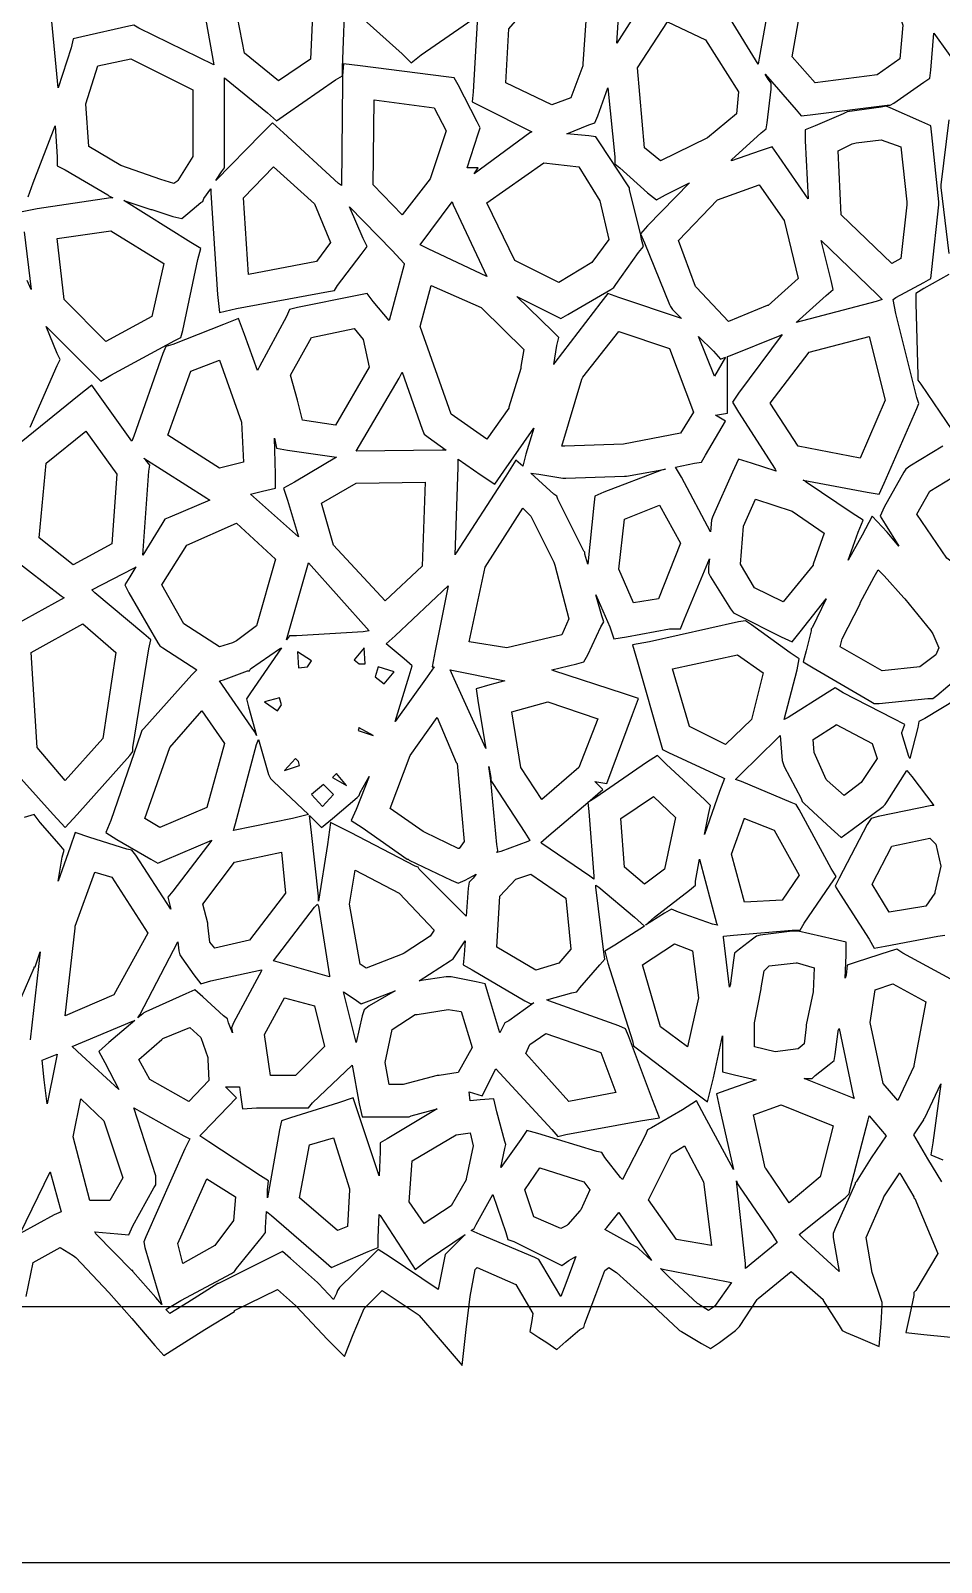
# Model space of a CAD drawing. Extents: x 0 to 84.1, y 0 to 54.9.
# Drawn here: x 33.15 to 41.2, y 0.01 to 13.55 of the extents above; entities that cross this region are included whole.
import ezdxf

# ---------------------------------------------------------------- set-up
doc = ezdxf.new("R2010")
doc.units = 0
doc.layers.add('Layer_1', color=7, linetype='CONTINUOUS')

msp = doc.modelspace()

# ---------------------------------------------------------------- linework, layer by layer
at = {"layer": 'Layer_1', "color": 7}
for points in [[(42.051111, 2.268525), (32.878889, 2.268525), (23.715486, 2.268525), (14.543264, 2.268525), (5.3975, 2.268525), (5.371042, 2.268525), (4.744861, 2.33908), (4.153958, 2.524303), (3.65125, 2.788886), (3.175, 3.176942), (2.804583, 3.644358), (2.522361, 4.155886), (2.337153, 4.746803), (2.266597, 5.487636), (2.266597, 10.893941), (2.266597, 16.406108), (2.266597, 21.927081), (2.266597, 27.439233), (2.266597, 32.960206)], [(35.427708, 14.487082), (35.657014, 14.072554), (35.621736, 13.296443), (35.339514, 13.102415), (35.039653, 13.349359), (34.977917, 13.666859), (35.127847, 14.081359), (35.136653, 14.099139), (35.145458, 14.116637), (35.365944, 14.442971), (35.42768, 14.487082), (35.427708, 14.487082)], [(34.836806, 14.081783), (34.695694, 13.711394), (34.686889, 13.676116), (34.695694, 13.640839), (34.76625, 13.243949), (34.104792, 13.570283), (34.060694, 13.596812), (34.016597, 13.588063), (33.602083, 13.491063), (33.522708, 13.473565), (33.505069, 13.394205), (33.390417, 13.041427), (33.311042, 13.87926), (33.302236, 13.940982), (33.88432, 13.676427), (33.928417, 13.658647), (33.972514, 13.667396), (34.439945, 13.764395), (34.484042, 13.773144), (34.510486, 13.790642), (34.836806, 14.08167), (34.836806, 14.081783)], [(39.705111, 13.948814), (39.590458, 13.30498), (39.581653, 13.252092), (39.334708, 13.648952)], [(40.490069, 13.976062), (40.763472, 13.879062), (40.860486, 13.59684), (40.834042, 13.296979), (40.631195, 13.155868), (40.084389, 13.085312), (39.881542, 13.314618), (39.969736, 13.81734), (40.490084, 13.976062), (40.490069, 13.976062)], [(37.094569, 13.623397), (37.059291, 13.006064), (37.050486, 12.917842), (37.138681, 12.873759), (37.579653, 12.653287), (37.562014, 12.644538), (37.068125, 12.282926), (37.103403, 12.335871), (37.006389, 12.335871), (37.103403, 12.635704), (37.121042, 12.688649), (37.094597, 12.741537), (36.927028, 13.067871), (36.89175, 13.129593), (36.821195, 13.138342), (36.062722, 13.235342), (35.912792, 13.253122), (35.903987, 13.147288), (35.903987, 13.094343), (35.895181, 12.177121), (35.868737, 12.194901), (35.383668, 12.644679), (35.286654, 12.732873), (35.18964, 12.635845), (34.783945, 12.221345), (34.836862, 12.300735), (34.863306, 12.336012), (34.863306, 12.380095), (34.863306, 13.112123), (34.863306, 13.129621), (35.242542, 12.820955), (35.321917, 12.750399), (35.410112, 12.812121), (35.842265, 13.112011), (35.904001, 13.147288), (35.904001, 13.217844), (35.930445, 13.923399)], [(38.611528, 13.878117), (38.329306, 13.437145), (38.346944, 13.710562)], [(35.983319, 13.746898), (36.433111, 13.341175), (36.512486, 13.261814), (36.60068, 13.33237), (37.094569, 13.676342)], [(37.535556, 13.747123), (37.7825, 13.747123), (38.055903, 13.632457), (38.029459, 13.253235), (38.029459, 13.235455), (37.923625, 12.953232), (37.756056, 12.89151), (37.350361, 13.085538), (37.376806, 13.561788), (37.535556, 13.747011), (37.535556, 13.747123)], [(38.779097, 13.623708), (39.114236, 13.464986), (39.405278, 13.006375), (39.387639, 12.812319), (39.131875, 12.600652), (38.717361, 12.397819), (38.57625, 12.512486), (38.514514, 13.218041), (38.779097, 13.623708), (38.779097, 13.623708)], [(41.213236, 9.874978), (40.922222, 9.697771), (40.886944, 9.671242), (40.869306, 9.644713), (40.692917, 9.336047), (40.657639, 9.256657), (40.701736, 9.186102), (40.825208, 8.992074), (40.719375, 9.115546), (40.587083, 9.256657), (40.498889, 9.089102), (40.375417, 8.868602), (40.463611, 9.115546), (40.507708, 9.22138), (40.410694, 9.283102), (40.005, 9.556519), (39.996195, 9.565267), (39.978556, 9.574016), (40.543, 9.468183), (40.648834, 9.450685), (40.692931, 9.547713), (40.983972, 10.209157), (41.001611, 10.253269), (40.983972, 10.306157), (40.798764, 11.046991), (40.77232, 11.170491), (40.798764, 11.187989), (41.045709, 11.320295), (41.107445, 11.355572), (41.11625, 11.434933), (41.177986, 12.008211), (41.177986, 12.025709), (41.177986, 12.034458), (41.11625, 12.625375), (41.107445, 12.704736), (41.02807, 12.740013), (40.745847, 12.863514), (40.71057, 12.881012), (40.666472, 12.872263), (40.366611, 12.82818), (40.348972, 12.819431), (40.331334, 12.810682), (40.084389, 12.704849), (39.996195, 12.669571), (39.996195, 12.572571), (40.022639, 12.061043), (39.766875, 12.43146), (39.705139, 12.519654), (39.599306, 12.484377), (39.343542, 12.396182), (39.343542, 12.404931), (39.608125, 12.643042), (39.652222, 12.67832), (39.661028, 12.731236), (39.696305, 13.031097), (39.696305, 13.084014), (39.669861, 13.119292), (39.643417, 13.163375), (39.91682, 12.845875), (39.960917, 12.792987), (40.040292, 12.801735), (40.719389, 12.88993), (40.745833, 12.88993), (40.781111, 12.907428), (41.045694, 13.092622), (41.098611, 13.1279), (41.107416, 13.198455), (41.133861, 13.524789), (41.513097, 12.995622)], [(34.034236, 13.297967), (34.581042, 13.02455), (34.581042, 12.433661), (34.44875, 12.221995), (34.439945, 12.213246), (34.4135, 12.195748), (34.298848, 12.231026), (33.94607, 12.35447), (33.663848, 12.522053), (33.637403, 12.901303), (33.743237, 13.236414), (34.034278, 13.298164), (34.034236, 13.297967)], [(38.249931, 13.040354), (38.311667, 12.431799), (38.311667, 12.370077), (38.355764, 12.334799), (38.602708, 12.114299), (38.682083, 12.052577), (38.761458, 12.09666), (38.973125, 12.202493), (38.602708, 11.823243), (38.540972, 11.752687), (38.57625, 11.673326), (38.796736, 11.126521), (38.805541, 11.109023), (38.82318, 11.082494), (38.902555, 11.003133), (38.34693, 11.188327), (38.249916, 11.223605), (38.18818, 11.144244), (37.782486, 10.615078), (37.773681, 10.59758), (37.800125, 10.765135), (37.817764, 10.835691), (37.764847, 10.888636), (37.447347, 11.197302), (37.764847, 11.038552), (37.835403, 11.003274), (37.897139, 11.038552), (38.276375, 11.259024), (38.302819, 11.276804), (38.320458, 11.303333), (38.523305, 11.585555), (38.567402, 11.638472), (38.549763, 11.700222), (38.540958, 11.753111), (38.443944, 12.141166), (38.443944, 12.158946), (38.426305, 12.185475), (38.179361, 12.555892), (38.144083, 12.608808), (38.082347, 12.617557), (37.888319, 12.635055), (38.082347, 12.714444), (38.135264, 12.731942), (38.161708, 12.793692), (38.249902, 13.040637), (38.249931, 13.040354)], [(36.186181, 12.934465), (36.715347, 12.863909), (36.821181, 12.661048), (36.680069, 12.237714), (36.433125, 11.920214), (36.177361, 12.184798), (36.186166, 12.934465), (36.186181, 12.934465)], [(41.266166, 12.759035), (41.195611, 12.185757), (41.195611, 12.168259), (41.195611, 12.159511), (41.266166, 11.577399)], [(33.363958, 12.704961), (33.381597, 12.431573), (33.381597, 12.352184), (33.452153, 12.316906), (33.831389, 12.096434), (33.840194, 12.087685), (33.857833, 12.078936), (33.875472, 12.070187), (33.857833, 12.070187), (33.205194, 11.973187), (33.072903, 11.946659)], [(33.125819, 12.079077), (33.169916, 12.202549), (33.363944, 12.705244), (33.363958, 12.704961)], [(40.666458, 12.581828), (40.842847, 12.520078), (40.895764, 12.034994), (40.895764, 12.026245), (40.895764, 12.008747), (40.842847, 11.532497), (40.763472, 11.488414), (40.313681, 11.920553), (40.287236, 12.484997), (40.410709, 12.546748), (40.445986, 12.555497), (40.666472, 12.582025), (40.666458, 12.581828)], [(35.295417, 12.34383), (35.657014, 12.017525), (35.798125, 11.673552), (35.674653, 11.505969), (35.074931, 11.39133), (35.030833, 12.070413), (35.295417, 12.34383), (35.295417, 12.34383)], [(37.685486, 12.379108), (37.994167, 12.34383), (38.179375, 12.043969), (38.25875, 11.700025), (38.108819, 11.497163), (37.817778, 11.320774), (37.429722, 11.514802), (37.182778, 12.02633), (37.685486, 12.379108), (37.685486, 12.379108)], [(39.590486, 12.185362), (39.810972, 11.867862), (39.934444, 11.356334), (39.669861, 11.118195), (39.661056, 11.118195), (39.317097, 10.977084), (39.034875, 11.276973), (39.02607, 11.285722), (38.876139, 11.691417), (39.220098, 12.053028), (39.590514, 12.185306), (39.590486, 12.185362)], [(34.739792, 12.150084), (34.739792, 12.114807), (34.801528, 11.215223), (34.819167, 11.056473), (34.969097, 11.091751), (35.780486, 11.241696), (35.833403, 11.250445), (35.859847, 11.294528), (36.071514, 11.567945), (36.12443, 11.6385), (36.089153, 11.709056), (35.96568, 11.991278), (36.344916, 11.603222), (36.45075, 11.488584), (36.45075, 11.479835), (36.318458, 10.985946), (36.177347, 11.153501), (36.12443, 11.224057), (36.036236, 11.206559), (35.507069, 11.100726), (35.436514, 11.082946), (35.410069, 11.021224), (35.171944, 10.580251), (35.154306, 10.544974), (35.039653, 10.862474), (34.986736, 11.003585), (34.854444, 10.950668), (34.404653, 10.774279), (34.342917, 10.756781), (34.316472, 10.695031), (34.060709, 9.963031), (34.04307, 9.91892), (33.778486, 10.289365), (33.690292, 10.412809), (33.575639, 10.324643), (33.064111, 9.910115)], [(33.1435, 10.042477), (33.381625, 10.589254), (33.40807, 10.642199), (33.381625, 10.695088), (33.284612, 10.933227), (33.690306, 10.527532), (33.769681, 10.448143), (33.857875, 10.501088), (34.42232, 10.809755), (34.475237, 10.836283), (34.492875, 10.898034), (34.625167, 11.524228), (34.651611, 11.621228), (34.563417, 11.674145), (33.972514, 12.044561), (34.210639, 11.965172), (34.219444, 11.965172), (34.404653, 11.90345), (34.484028, 11.885953), (34.536944, 11.930036), (34.651597, 12.027064), (34.669236, 12.035813), (34.678041, 12.062341), (34.739778, 12.150536), (34.739792, 12.150084)], [(36.874097, 12.03474), (36.882903, 12.008211), (37.182764, 11.373211), (36.662416, 11.620156), (36.591861, 11.655433), (36.874083, 12.034655), (36.874097, 12.03474)], [(33.857847, 11.779329), (34.325278, 11.488301), (34.219444, 11.020857), (33.81375, 10.800357), (33.443333, 11.170801), (33.381597, 11.708773), (33.857847, 11.779329), (33.857847, 11.779329)], [(33.090513, 11.77027), (33.152249, 11.258714), (33.116972, 11.338103)], [(40.137292, 11.691276), (40.631181, 11.215026), (40.675278, 11.170943), (40.622361, 11.153163), (39.916806, 10.967968), (40.181389, 11.206107), (40.243125, 11.258996), (40.225486, 11.338385), (40.137292, 11.691163), (40.137292, 11.691276)], [(41.266181, 11.392064), (41.045694, 11.268591), (40.975139, 11.22448), (40.975139, 11.136314), (40.992778, 10.501314), (40.992778, 10.457203), (41.019222, 10.421925), (41.354361, 9.928036)], [(36.688889, 11.294189), (37.129861, 11.100189), (37.138666, 11.091441), (37.509083, 10.729829), (37.482639, 10.579913), (37.482639, 10.562415), (37.376806, 10.218471), (37.376806, 10.209722), (37.182778, 9.936333), (36.865278, 10.156805), (36.591875, 10.932916), (36.688889, 11.294499), (36.688889, 11.294189)], [(36.009792, 10.915729), (36.089167, 10.818729), (36.142083, 10.571785), (35.842222, 10.060229), (35.551181, 10.10434), (35.507083, 10.280729), (35.445347, 10.501229), (35.630556, 10.83634), (36.009792, 10.915729), (36.009792, 10.915729)], [(38.346944, 10.889482), (38.796736, 10.739538), (39.008403, 10.175093), (38.89375, 9.989871), (38.391042, 9.892871), (37.870694, 9.875373), (37.84425, 9.875373), (38.020639, 10.46629), (38.029444, 10.483788), (38.346944, 10.889511), (38.346944, 10.889482)], [(39.793333, 10.862953), (39.405278, 10.342592), (39.352361, 10.263231), (39.405278, 10.175037), (39.731597, 9.672314), (39.740403, 9.654817), (39.519916, 9.725372), (39.405264, 9.76065), (39.352347, 9.645983), (39.184778, 9.266761), (39.175972, 9.248981), (39.167167, 9.222452), (39.158362, 9.116619), (38.902598, 9.601674), (38.849681, 9.689897), (39.01725, 9.725175), (39.078987, 9.733923), (39.114264, 9.795674), (39.290653, 10.095507), (39.202459, 10.148451), (39.308292, 10.165949), (39.308292, 10.668672), (39.334736, 10.677421), (39.775709, 10.853809), (39.793347, 10.862558), (39.793333, 10.862953)], [(39.0525, 10.845456), (39.184792, 10.713178), (39.246528, 10.642623), (39.290625, 10.66012), (39.193611, 10.492565), (39.0525, 10.845343), (39.0525, 10.845456)], [(40.560625, 10.845456), (40.701736, 10.281011), (40.48125, 9.769483), (39.934444, 9.875317), (39.6875, 10.254567), (40.031458, 10.704345), (40.560625, 10.845456), (40.560625, 10.845456)], [(34.819167, 10.634071), (35.013194, 10.087266), (35.030833, 9.734488), (34.819167, 9.681571), (34.360556, 9.972627), (34.563403, 10.537071), (34.819167, 10.634071), (34.819167, 10.634071)], [(36.433125, 10.528435), (36.609514, 10.025713), (36.627153, 9.98163), (36.662431, 9.955101), (36.821181, 9.840462), (36.785903, 9.840462), (36.027431, 9.831713), (36.406667, 10.475519), (36.433111, 10.528435), (36.433125, 10.528435)], [(37.597292, 10.033474), (37.526736, 9.804169), (37.500292, 9.698335), (37.438556, 9.751252), (37.350361, 9.610141), (36.909389, 8.931029), (36.900584, 8.913532), (36.927028, 9.689643), (36.927028, 9.760198), (37.129875, 9.619087), (37.253347, 9.539698), (37.332722, 9.654365), (37.597306, 10.033587), (37.597292, 10.033474)], [(33.637361, 10.007227), (33.910764, 9.627977), (33.866667, 9.010616), (33.522708, 8.825394), (33.222847, 9.063533), (33.284583, 9.725005), (33.637361, 10.007227), (33.637361, 10.007227)], [(35.304236, 9.945534), (35.321875, 9.857339), (35.418889, 9.839841), (35.851042, 9.778091), (35.480625, 9.557619), (35.383611, 9.504703), (35.418889, 9.398869), (35.515903, 9.072536), (35.092569, 9.451786), (35.198403, 9.478315), (35.313056, 9.504844), (35.313056, 9.628316), (35.30425, 9.945816), (35.304236, 9.945534)], [(34.148889, 9.768326), (34.704514, 9.415549), (34.730958, 9.398051), (34.37818, 9.248106), (34.334083, 9.230608), (34.307639, 9.186497), (34.140069, 8.913108), (34.192986, 9.653942), (34.201791, 9.70683), (34.166514, 9.750941), (34.148889, 9.768326), (34.148889, 9.768326)], [(38.761458, 9.671242), (38.726181, 9.662493), (38.214653, 9.468465), (38.135278, 9.433187), (38.126472, 9.353798), (38.073556, 8.833465), (38.047112, 8.92166), (38.047112, 8.939157), (38.038306, 8.947906), (37.809001, 9.406517), (37.800195, 9.433046), (37.773751, 9.450544), (37.570904, 9.635738), (37.641459, 9.626989), (37.853126, 9.591712), (37.870765, 9.591712), (37.87957, 9.591712), (38.399918, 9.609209), (38.408723, 9.609209), (38.417528, 9.609209), (38.761487, 9.670931), (38.761458, 9.671242)], [(36.635972, 9.556716), (36.609528, 8.815883), (36.283209, 8.507188), (35.824597, 9.001077), (35.718764, 9.371522), (36.027445, 9.547911), (36.635986, 9.55666), (36.635972, 9.556716)], [(41.301458, 9.600743), (41.557222, 9.565465), (41.75125, 9.39791), (41.786528, 9.001021), (41.636597, 8.595354), (41.248542, 8.886382), (40.983958, 9.274437), (41.098611, 9.477299), (41.301458, 9.600743), (41.301458, 9.600743)], [(38.708542, 9.353657), (38.89375, 9.018547), (38.699722, 8.524658), (38.479236, 8.48938), (38.346944, 8.789213), (38.399861, 9.230213), (38.708542, 9.353657), (38.708542, 9.353657)], [(39.555208, 9.406715), (39.881528, 9.300882), (40.16375, 9.106826), (40.066736, 8.833437), (40.066736, 8.824688), (39.802153, 8.498383), (39.546389, 8.621855), (39.422917, 8.833522), (39.449361, 9.168661), (39.555194, 9.4068), (39.555208, 9.406715)], [(37.500278, 9.327128), (37.570833, 9.256573), (37.773681, 8.850878), (37.782486, 8.824349), (37.905958, 8.348128), (37.844222, 8.207017), (37.359153, 8.09235), (37.024014, 8.145266), (37.165125, 8.806739), (37.500264, 9.327072), (37.500278, 9.327128)], [(34.969097, 9.195048), (35.313056, 8.877548), (35.145486, 8.286631), (34.969097, 8.154326), (34.933819, 8.136828), (34.819167, 8.10155), (34.501667, 8.304383), (34.307639, 8.648327), (34.528125, 9.001105), (34.969097, 9.195161), (34.969097, 9.195048)], [(32.984765, 8.887059), (33.416917, 8.55192), (33.443362, 8.534423), (32.931834, 8.2522)], [(32.958222, 7.052841), (33.346277, 6.620702), (33.45211, 6.506035), (33.557944, 6.620702), (34.025374, 7.141035), (34.051819, 7.176313), (34.051819, 7.211591), (34.19293, 8.084701), (34.210569, 8.164091), (34.148889, 8.216104), (33.716736, 8.577687), (33.690292, 8.604216), (34.060709, 8.798244), (34.078347, 8.806993), (34.078333, 8.807981)], [(34.078333, 8.807981), (34.025417, 8.719758), (33.981319, 8.649202), (34.016597, 8.578647), (34.272361, 8.137703), (34.29, 8.111174), (34.316444, 8.093676), (34.616305, 7.899648), (34.572208, 7.855565), (34.148875, 7.379287), (34.131236, 7.361789), (34.122431, 7.33526), (33.857847, 6.567955), (33.81375, 6.462121), (33.910764, 6.400399), (34.210625, 6.22401), (34.272361, 6.188733), (34.334097, 6.215261), (34.748611, 6.39165), (34.404653, 5.941873), (34.360556, 5.888956), (34.378194, 5.818401), (34.387, 5.783123), (34.078319, 6.259373), (34.043041, 6.303484), (33.998944, 6.312233), (33.672625, 6.418066), (33.540333, 6.462149), (33.496236, 6.329872), (33.390403, 6.030011), (33.42568, 6.241677), (33.443319, 6.303428), (33.399222, 6.356316), (33.231653, 6.550372), (33.178736, 6.620928), (33.090541, 6.594399)], [(35.604097, 8.843258), (36.142083, 8.243536), (36.089167, 8.234787), (35.498264, 8.199509), (35.436528, 8.199509), (35.410084, 8.164232), (35.604111, 8.843343), (35.604097, 8.843258)], [(41.618987, 7.811454), (41.054542, 7.46751), (41.001625, 7.440981), (40.99282, 7.388064), (40.922265, 7.114675), (40.913459, 7.132173), (40.851723, 7.335035), (40.851723, 7.343783), (40.878167, 7.414339), (40.772334, 7.467284), (40.331362, 7.696561), (40.260806, 7.740673), (40.190251, 7.696561), (39.846292, 7.476089), (39.811015, 7.458591), (39.925667, 7.899564), (39.943306, 7.996592), (39.863931, 8.04948), (39.519973, 8.296425), (39.467056, 8.331702), (39.40532, 8.322953), (38.62039, 8.146565), (38.470459, 8.120036), (38.514556, 7.970119), (38.717403, 7.255758), (38.735042, 7.194008), (38.787959, 7.167479), (39.264209, 6.947007), (39.281848, 6.938258), (39.237751, 6.823591), (39.105459, 6.444369), (39.140737, 6.620758), (39.158376, 6.700119), (39.105459, 6.753036), (38.77032, 7.061702), (38.690945, 7.141091), (38.593931, 7.079369), (38.14414, 6.770675), (38.073584, 6.726592), (38.082389, 6.647203), (38.126487, 6.073925), (38.126487, 6.047396), (38.091209, 6.073925), (37.667875, 6.36498), (37.65907, 6.373729), (37.729626, 6.435451), (38.073584, 6.726507), (38.205876, 6.841146), (38.13532, 6.911701), (38.241153, 6.894203), (38.470459, 7.502759), (38.523376, 7.64387), (38.391084, 7.687953), (37.773723, 7.890815), (37.756084, 7.899564), (37.97657, 7.95248), (38.038306, 7.969978), (38.073584, 8.031728), (38.188237, 8.278673), (38.214681, 8.322756), (38.197042, 8.375673), (38.144125, 8.560895), (38.267598, 8.278673), (38.302875, 8.172839), (38.417528, 8.190337), (38.796764, 8.260893), (38.823209, 8.260893), (38.893764, 8.260893), (38.929042, 8.349115), (39.149528, 8.878282), (39.140723, 8.807727), (39.140723, 8.754782), (39.158362, 8.719504), (39.33475, 8.437282), (39.361195, 8.402004), (39.396472, 8.384506), (39.784528, 8.19045), (39.881542, 8.146367), (39.952097, 8.234561), (40.181403, 8.525617), (40.057931, 8.269839), (40.049125, 8.26109), (40.049125, 8.243593), (40.005028, 8.067204), (39.978584, 7.970176), (40.066778, 7.917259), (40.560667, 7.626203), (40.604765, 7.599674), (40.648862, 7.599674), (41.081015, 7.643786), (41.125112, 7.643786), (41.16039, 7.670315), (41.354417, 7.83787)], [(40.64, 8.781452), (40.692917, 8.728535), (40.869306, 8.534507), (40.878111, 8.525758), (41.107416, 8.243536), (41.125055, 8.217007), (41.177972, 8.093535), (41.151528, 8.031813), (41.010417, 7.92598), (40.675278, 7.890702), (40.304861, 8.102369), (40.3225, 8.172924), (40.48125, 8.481591), (40.48125, 8.490339), (40.604722, 8.719617), (40.64, 8.781367), (40.64, 8.781452)], [(36.838819, 8.640284), (36.724167, 8.067034), (36.697722, 7.925923), (36.715361, 7.925923), (36.653625, 7.837701), (36.371403, 7.44084), (36.494875, 7.846534), (36.521319, 7.934729), (36.450764, 7.996479), (36.292014, 8.128756), (36.371389, 8.199312), (36.838819, 8.640284), (36.838819, 8.640284)], [(33.610903, 8.306105), (33.901944, 8.050327), (33.787292, 7.291883), (33.452153, 6.921438), (33.205208, 7.212494), (33.152292, 8.050327), (33.610903, 8.306105), (33.610903, 8.306105)], [(35.365972, 8.092999), (35.092569, 7.69611), (35.057292, 7.643221), (35.074931, 7.572666), (35.145486, 7.316888), (35.127847, 7.352165), (34.819167, 7.801943), (34.854444, 7.810692), (35.066111, 7.890081), (35.08375, 7.890081), (35.092555, 7.907579), (35.348319, 8.083968), (35.365958, 8.092717), (35.365972, 8.092999)], [(35.507083, 8.057721), (35.515889, 7.91661), (35.595264, 7.925359), (35.630541, 7.978247), (35.507069, 8.057636), (35.507083, 8.057721)], [(36.097986, 8.092999), (36.009792, 7.987165), (36.053889, 7.951888), (36.106806, 7.951888), (36.098, 8.092999), (36.097986, 8.092999)], [(39.396458, 8.031474), (39.625764, 7.872696), (39.519931, 7.458196), (39.290625, 7.237696), (38.973125, 7.396474), (38.823194, 7.907974), (39.396458, 8.031474), (39.396458, 8.031474)], [(36.221458, 7.925726), (36.195014, 7.837503), (36.274389, 7.775781), (36.362584, 7.881614), (36.221472, 7.925726), (36.221458, 7.925726)], [(36.856458, 7.899197), (37.341528, 7.802169), (37.209236, 7.766891), (37.085764, 7.731613), (37.103403, 7.608169), (37.173958, 7.202447), (36.891736, 7.819836), (36.856458, 7.899197), (36.856458, 7.899197)], [(35.348333, 7.65166), (35.216042, 7.616382), (35.330694, 7.537021), (35.365972, 7.589909), (35.348333, 7.65166), (35.348333, 7.65166)], [(37.720764, 7.616382), (38.161736, 7.466465), (37.994167, 7.034299), (37.667847, 6.752076), (37.482639, 7.034299), (37.403264, 7.528187), (37.720764, 7.616382), (37.720764, 7.616382)], [(34.660417, 7.537219), (34.863264, 7.246163), (34.704514, 6.681718), (34.29, 6.505329), (34.157708, 6.584719), (34.378194, 7.210885), (34.660417, 7.537219), (34.660417, 7.537219)], [(36.741806, 7.475694), (36.909375, 7.078833), (36.91818, 7.070084), (36.979916, 6.382168), (36.935819, 6.320417), (36.927014, 6.320417), (36.635972, 6.461529), (36.618333, 6.470277), (36.327292, 6.673111), (36.503681, 7.140555), (36.741806, 7.475694), (36.741806, 7.475694)], [(36.053889, 7.387359), (36.045084, 7.36083), (36.177375, 7.316718), (36.053903, 7.387274), (36.053889, 7.387359)], [(41.283805, 5.165141), (40.860472, 5.394446), (40.807555, 5.429724), (40.745819, 5.412226), (40.445958, 5.315227), (40.366583, 5.288698), (40.357778, 5.200503), (40.348972, 5.173974), (40.357778, 5.376807), (40.357778, 5.491474), (40.243125, 5.518003), (39.934444, 5.588559), (39.908, 5.588559), (39.881556, 5.588559), (39.599334, 5.553281), (39.564056, 5.544532), (39.528778, 5.518003), (39.414125, 5.429809), (39.370028, 5.394531), (39.361223, 5.332781), (39.334779, 5.129948), (39.334779, 5.121199), (39.325973, 5.09467), (39.273057, 5.535642), (39.273057, 5.544391), (39.361251, 5.55314), (39.881598, 5.597251), (39.952154, 5.597251), (39.987432, 5.658973), (40.216737, 5.994112), (40.269654, 6.073473), (40.225557, 6.144029), (39.943334, 6.66439), (39.91689, 6.708473), (39.872793, 6.726253), (39.431821, 6.911447), (39.378904, 6.928945), (39.423001, 6.973056), (39.749321, 7.290556), (39.775765, 7.317085), (39.775694, 7.317085)], [(39.775694, 7.317085), (39.793333, 7.096585), (39.802139, 7.070056), (39.810944, 7.043527), (39.960875, 6.761305), (39.96968, 6.734776), (39.987319, 6.717278), (40.225444, 6.496778), (40.313638, 6.417417), (40.410652, 6.487973), (40.684055, 6.690834), (40.701694, 6.708332), (40.719333, 6.734861), (40.895722, 7.008278), (40.939819, 6.955333), (41.133847, 6.699583), (41.116208, 6.699583), (40.639958, 6.602555), (40.578222, 6.585057), (40.542944, 6.532112), (40.295999, 6.055891), (40.260722, 5.985335), (40.304819, 5.914779), (40.560583, 5.51789), (40.60468, 5.438501), (40.701694, 5.456281), (41.169124, 5.544447), (41.23086, 5.553196)], [(40.269583, 7.413887), (40.587083, 7.246332), (40.631181, 7.114055), (40.490069, 6.902388), (40.340139, 6.787721), (40.190208, 6.919999), (40.181403, 6.928747), (40.07557, 7.166858), (40.066764, 7.281525), (40.269612, 7.413803), (40.269583, 7.413887)], [(35.163125, 7.281807), (35.251319, 6.973141), (35.268958, 6.937863), (35.295403, 6.911334), (35.604083, 6.620307), (35.462972, 6.585029), (34.942625, 6.479196), (34.960264, 6.540918), (35.145472, 7.23764), (35.163111, 7.281751), (35.163125, 7.281807)], [(35.489444, 7.11445), (35.392431, 7.008616), (35.524722, 7.052699), (35.515917, 7.087977), (35.489473, 7.114506), (35.489444, 7.11445)], [(37.200417, 7.043894), (37.218056, 6.946866), (37.218056, 6.920337), (37.235694, 6.893808), (37.517917, 6.461641), (37.562014, 6.391086), (37.544375, 6.382337), (37.30625, 6.294143), (37.270972, 6.285394), (37.279778, 6.303174), (37.270972, 6.356062), (37.218056, 6.920507), (37.200417, 7.044007), (37.200417, 7.043894)], [(36.142083, 6.955841), (36.027431, 6.664813), (35.983333, 6.567785), (36.080347, 6.506063), (36.477222, 6.223841), (36.486028, 6.223841), (36.494833, 6.215092), (36.86525, 6.038703), (36.926986, 6.012174), (36.988722, 6.038703), (37.085736, 6.091648), (37.059291, 6.05637), (37.024014, 6.021093), (37.015208, 5.968148), (36.997569, 5.721203), (36.583056, 6.135731), (36.57425, 6.153229), (36.547806, 6.161978), (35.974542, 6.461811), (35.798153, 6.550033), (35.771709, 6.355977), (35.692334, 5.853283), (35.692334, 5.897366), (35.630598, 6.461811), (35.612959, 6.611755), (35.630598, 6.594258), (35.718792, 6.506063), (35.815806, 6.585452), (36.036292, 6.770647), (36.053931, 6.788144), (36.062737, 6.814673), (36.142112, 6.955784), (36.142083, 6.955841)], [(35.851042, 6.982087), (35.824597, 6.955559), (35.815792, 6.94681), (35.939264, 6.876254), (35.85107, 6.982087), (35.851042, 6.982087)], [(35.736389, 6.885285), (35.630556, 6.797119), (35.727569, 6.691286), (35.824583, 6.797119), (35.736389, 6.885285), (35.736389, 6.885285)], [(38.655625, 6.779734), (38.849653, 6.59454), (38.752639, 6.135929), (38.57625, 6.003623), (38.399861, 6.153568), (38.364583, 6.585735), (38.655625, 6.779734), (38.655625, 6.779734)], [(39.458194, 6.586045), (39.722778, 6.480212), (39.943264, 6.083323), (39.793333, 5.862822), (39.458194, 5.845325), (39.343542, 6.268658), (39.458194, 6.586158), (39.458194, 6.586045)], [(41.098611, 6.409374), (41.151528, 6.356429), (41.195625, 6.162429), (41.142708, 5.933096), (41.142708, 5.924347), (41.063333, 5.809708), (40.737014, 5.756763), (40.587083, 6.003708), (40.763472, 6.338875), (41.098611, 6.40943), (41.098611, 6.409374)], [(35.365972, 6.285817), (35.40125, 5.924234), (35.08375, 5.509706), (34.775069, 5.43915), (34.730972, 5.492095), (34.713333, 5.642012), (34.713333, 5.650761), (34.713333, 5.659509), (34.669236, 5.827065), (34.951458, 6.19751), (35.365972, 6.285676), (35.365972, 6.285817)], [(33.716736, 6.109654), (33.866667, 6.065571), (34.184167, 5.571682), (33.884306, 5.024876), (33.452153, 4.839654), (33.540347, 5.615765), (33.540347, 5.633545), (33.716736, 6.109767), (33.716736, 6.109654)], [(36.018611, 6.127434), (36.406667, 5.924573), (36.715347, 5.598267), (36.680069, 5.545322), (36.450764, 5.395406), (36.433125, 5.386657), (36.115625, 5.263157), (36.062708, 5.298434), (35.965694, 5.827601), (36.018611, 6.12749), (36.018611, 6.127434)], [(37.570833, 6.092156), (37.879514, 5.880489), (37.923611, 5.430684), (37.817778, 5.307211), (37.614931, 5.245489), (37.270972, 5.448323), (37.297416, 5.8981), (37.438528, 6.048045), (37.570819, 6.092156), (37.570833, 6.092156)], [(39.061319, 6.22401), (39.21125, 5.659566), (39.220055, 5.642068), (39.175958, 5.650817), (38.876097, 5.75665), (38.814361, 5.783179), (38.752625, 5.747901), (38.585055, 5.642068), (38.66443, 5.712624), (38.973111, 5.950763), (39.026028, 5.994846), (39.026028, 6.030124), (39.061305, 6.224151), (39.061319, 6.22401)], [(38.144097, 5.995269), (38.170541, 5.977771), (38.488041, 5.713188), (38.576236, 5.633827), (38.311653, 5.466244), (38.223458, 5.413327), (38.249902, 5.307494), (38.470388, 4.619577), (38.479194, 4.575494), (38.514472, 4.548965), (38.955444, 4.213826), (39.131833, 4.081549), (39.184749, 4.293215), (39.264124, 4.663604), (39.264124, 4.460771), (39.264124, 4.346104), (39.369958, 4.319575), (39.563985, 4.275463), (39.33468, 4.196103), (39.211208, 4.152019), (39.237652, 4.028519), (39.361124, 3.481742), (39.10536, 3.957963), (39.034805, 4.090269), (38.911332, 4.010908), (38.63793, 3.85213), (38.602652, 3.834632), (38.585013, 3.790521), (38.382166, 3.393632), (38.364527, 3.411412), (38.223416, 3.587801), (38.196972, 3.631884), (38.152874, 3.640633), (37.632527, 3.799411), (37.535513, 3.82594), (37.482597, 3.746551), (37.306208, 3.499606), (37.341485, 3.66719), (37.350291, 3.702468), (37.341485, 3.728997), (37.27093, 3.993552), (37.244486, 4.108219), (37.121013, 4.09947), (37.032819, 4.090721), (37.024014, 4.170082), (37.138666, 4.134804), (37.262139, 4.372943), (37.756028, 3.834971), (37.808944, 3.773221), (37.8795, 3.790719), (38.540958, 3.914191), (38.708528, 3.94072), (38.646791, 4.099441), (38.435125, 4.663886), (38.408681, 4.725636), (38.346944, 4.752165), (37.729583, 4.972637), (37.711944, 4.981386), (37.932431, 5.043136), (37.976528, 5.051885), (38.002972, 5.087163), (38.179361, 5.290024), (38.223458, 5.342941), (38.214653, 5.404663), (38.144097, 5.977941), (38.144097, 5.995439), (38.144097, 5.995269)], [(35.683472, 5.828109), (35.692278, 5.810611), (35.789291, 5.193222), (35.789291, 5.184473), (35.357139, 5.307945), (35.295403, 5.325443), (35.657, 5.801693), (35.683444, 5.828222), (35.683472, 5.828109)], [(34.44875, 5.493563), (34.457555, 5.414174), (34.466361, 5.378896), (34.484, 5.352367), (34.589833, 5.202422), (34.651569, 5.123033), (34.739763, 5.149562), (35.189555, 5.24659), (35.189555, 5.237841), (34.942611, 4.77923), (34.924972, 4.735119), (34.933777, 4.691036), (34.898499, 4.77923), (34.889694, 4.814508), (34.854416, 4.841037), (34.669208, 5.00862), (34.598652, 5.070371), (34.519277, 5.035093), (34.1665, 4.876315), (34.148861, 4.867566), (34.140055, 4.858817), (34.095958, 4.823539), (34.113597, 4.850068), (34.448736, 5.493901), (34.44875, 5.493563)], [(36.98875, 5.502312), (36.979945, 5.378839), (36.971139, 5.290645), (37.050514, 5.246562), (37.517945, 4.973145), (37.570862, 4.946616), (37.597306, 4.955365), (37.37682, 4.796615), (37.341542, 4.779117), (37.323903, 4.743839), (37.297459, 4.690923), (37.191625, 5.043701), (37.165181, 5.123061), (37.085806, 5.140841), (36.86532, 5.184925), (36.847681, 5.184925), (36.821237, 5.184925), (36.583112, 5.149647), (36.856515, 5.326036), (36.882959, 5.343533), (36.900598, 5.370062), (36.988792, 5.502368), (36.98875, 5.502312)], [(38.840833, 5.476065), (38.999583, 5.414343), (39.0525, 4.999843), (38.955486, 4.567676), (38.717361, 4.744065), (38.558611, 5.290871), (38.840833, 5.476065), (38.840833, 5.476065)], [(33.064097, 4.99942), (33.17875, 5.263975), (33.17875, 5.272724), (33.187555, 5.272724), (33.231653, 5.405001), (33.231667, 5.405397)], [(33.231667, 5.405397), (33.143472, 4.629285)], [(39.916806, 5.308594), (39.925611, 5.308594), (40.075541, 5.264483), (40.066736, 5.052816), (40.005, 4.761789), (40.005, 4.75304), (40.005, 4.744291), (39.987361, 4.594346), (39.934444, 4.550263), (39.731597, 4.523734), (39.546389, 4.567846), (39.546389, 4.753068), (39.546389, 4.779597), (39.608125, 5.079458), (39.608125, 5.088207), (39.634569, 5.238152), (39.678666, 5.282263), (39.916791, 5.308792), (39.916806, 5.308594)], [(36.371389, 5.062581), (36.142083, 4.930304), (36.097986, 4.895026), (36.080347, 4.842081), (36.027431, 4.60397), (35.912778, 5.053748), (36.009792, 4.992026), (36.071528, 4.947914), (36.142083, 4.974443), (36.371389, 5.062638), (36.371389, 5.062581)], [(40.772292, 5.124303), (41.063333, 4.965581), (40.9575, 4.401137), (40.9575, 4.392388), (40.816389, 4.092527), (40.684097, 4.242443), (40.569444, 4.780444), (40.613542, 5.071499), (40.772292, 5.124388), (40.772292, 5.124303)], [(35.392431, 5.001057), (35.657014, 4.930501), (35.745208, 4.56889), (35.489444, 4.313112), (35.268958, 4.313112), (35.216042, 4.674723), (35.392431, 5.001057), (35.392431, 5.001057)], [(36.838819, 4.895393), (36.953472, 4.877613), (37.050486, 4.560113), (36.927014, 4.339641), (36.759444, 4.313112), (36.750639, 4.313112), (36.741834, 4.313112), (36.441973, 4.233751), (36.3185, 4.233751), (36.283223, 4.427779), (36.344959, 4.718835), (36.547806, 4.851112), (36.565445, 4.851112), (36.838848, 4.895223), (36.838819, 4.895393)], [(34.069514, 4.798534), (33.840208, 4.604506), (33.752014, 4.525117), (33.804931, 4.428117), (33.928403, 4.190007), (33.602083, 4.489839), (33.513889, 4.569229), (34.043056, 4.789729), (34.0695, 4.798478), (34.069514, 4.798534)], [(34.554583, 4.73684), (34.651597, 4.648674), (34.713333, 4.472285), (34.713333, 4.454505), (34.722139, 4.269311), (34.54575, 4.084117), (34.201791, 4.278116), (34.104778, 4.454505), (34.307625, 4.630894), (34.31643, 4.639643), (34.554555, 4.736643), (34.554583, 4.73684)], [(37.703125, 4.684065), (38.188194, 4.516481), (38.320486, 4.163703), (37.905972, 4.084343), (37.526736, 4.507676), (37.562014, 4.587037), (37.703125, 4.684065), (37.703125, 4.684065)], [(40.296042, 4.728091), (40.419514, 4.137175), (40.428319, 4.110646), (39.987347, 4.287035), (40.013791, 4.287035), (40.057888, 4.287035), (40.084333, 4.313563), (40.207805, 4.410591), (40.251902, 4.445869), (40.260707, 4.498786), (40.287152, 4.701619), (40.287152, 4.710368), (40.295957, 4.727866), (40.296042, 4.728091)], [(33.381597, 4.503189), (33.363958, 4.414966), (33.293403, 4.062188), (33.266959, 4.273855), (33.24932, 4.450244), (33.337514, 4.485521), (33.381611, 4.503301), (33.381597, 4.503189)], [(35.992153, 4.406104), (36.053889, 4.062132), (36.080333, 3.947493), (36.194986, 3.947493), (36.477208, 3.947493), (36.494847, 3.947493), (36.512486, 3.956242), (36.741791, 4.017992), (36.300819, 3.753409), (36.239083, 3.718131), (36.239083, 3.638742), (36.230278, 3.427075), (36.045069, 3.982714), (36.000972, 4.11502), (35.868681, 4.070909), (35.445347, 3.938631), (35.365972, 3.912102), (35.348333, 3.832741), (35.2425, 3.233019), (35.2425, 3.303575), (35.251305, 3.382936), (35.18075, 3.427019), (34.722139, 3.726908), (34.642764, 3.779797), (34.669208, 3.806325), (34.969069, 4.11502), (34.872055, 4.21202), (34.995527, 4.21202), (35.004333, 4.141464), (35.021972, 4.017992), (35.145444, 4.026741), (35.542319, 4.026741), (35.604055, 4.026741), (35.639333, 4.070852), (35.99211, 4.405991), (35.992153, 4.406104)], [(41.204515, 3.374243), (41.081043, 3.577076), (40.957571, 3.788743), (41.045765, 3.921021), (41.045765, 3.929769), (41.05457, 3.938518), (41.195681, 4.238351), (41.195625, 4.238944)], [(41.195625, 4.238944), (41.125069, 3.718611), (41.107431, 3.612777), (41.213264, 3.568666)], [(33.593264, 4.10692), (33.796111, 3.912893), (33.963681, 3.410198), (33.849028, 3.207337), (33.672639, 3.207337), (33.522708, 3.771781), (33.593264, 4.10692), (33.593264, 4.10692)], [(34.060694, 4.026797), (34.501667, 3.779853), (34.554583, 3.753324), (34.510486, 3.66513), (34.166528, 2.889019), (34.148889, 2.844935), (34.157694, 2.791991), (34.272347, 2.403935), (34.307625, 2.289296), (34.254708, 2.351047), (34.051861, 2.580324), (34.051861, 2.589073), (34.043056, 2.589073), (33.725556, 2.915406), (33.71675, 2.932904), (33.919597, 2.915406), (34.016611, 2.906657), (34.051889, 2.986047), (34.237097, 3.321157), (34.254736, 3.347686), (34.254736, 3.391769), (34.254736, 3.409549), (34.254736, 3.427047), (34.060709, 4.026769), (34.060694, 4.026797)], [(39.784514, 4.053326), (40.243125, 3.868132), (40.128472, 3.418326), (39.855069, 3.189021), (39.652222, 3.488882), (39.643417, 3.497631), (39.537584, 3.965075), (39.784528, 4.05327), (39.784514, 4.053326)], [(40.560625, 3.956524), (40.710556, 3.780135), (40.578264, 3.586136), (40.445972, 3.374469), (40.437167, 3.36572), (40.437167, 3.356971), (40.260778, 2.96011), (40.243139, 2.916027), (40.243139, 2.880749), (40.296056, 2.58086), (39.978556, 2.871916), (39.943278, 2.907194), (40.348972, 3.233527), (40.38425, 3.268805), (40.393056, 3.312888), (40.551806, 3.921416), (40.560611, 3.956693), (40.560625, 3.956524)], [(37.032847, 3.806608), (37.059291, 3.691969), (36.997555, 3.400913), (36.997555, 3.392164), (36.865264, 3.162887), (36.627139, 3.004109), (36.494847, 3.198165), (36.521291, 3.559748), (36.909347, 3.789053), (37.032819, 3.806551), (37.032847, 3.806608)], [(35.824583, 3.762525), (35.965694, 3.312719), (35.965694, 3.30397), (35.948056, 2.977636), (35.859861, 2.942359), (35.524722, 3.233414), (35.612917, 3.700831), (35.824583, 3.762581), (35.824583, 3.762525)], [(38.929028, 3.692251), (39.096597, 3.374751), (39.167153, 2.810307), (38.858472, 2.863195), (38.611528, 3.215973), (38.814375, 3.621696), (38.929028, 3.692251), (38.929028, 3.692251)], [(33.319861, 3.462579), (33.416875, 3.109801), (33.355139, 3.083272), (33.055278, 2.915717), (33.319861, 3.462494), (33.319861, 3.462579)], [(33.108096, 2.360219), (33.169832, 2.66008), (33.407957, 2.792357), (33.52261, 2.721802), (33.549054, 2.704304), (33.840095, 2.395609), (34.042943, 2.166304), (34.24579, 1.928193), (34.325165, 1.83997), (34.422179, 1.901721), (34.686762, 2.069304), (34.951345, 2.228026), (34.951345, 2.236775), (35.330582, 2.421997), (35.489332, 2.280886), (35.498137, 2.272137), (35.77154, 1.981081), (35.92147, 1.831165), (36.000845, 2.025193), (36.097859, 2.254498), (36.256609, 2.413248), (36.574109, 2.201582), (36.582914, 2.192833), (36.750484, 1.998833), (36.962151, 1.751889), (36.997428, 2.069389), (37.032706, 2.360416), (37.076803, 2.598555), (37.094442, 2.616053), (37.438401, 2.466137), (37.588331, 2.210387), (37.579526, 2.148637), (37.561887, 2.051609), (37.641262, 1.99872), (37.711817, 1.954609), (37.800012, 1.892887), (37.879387, 1.963443), (38.002859, 2.069276), (38.038137, 2.086774), (38.046942, 2.122051), (38.143956, 2.377829), (38.223331, 2.589496), (38.258609, 2.616025), (38.329164, 2.571942), (38.602567, 2.324997), (38.87597, 2.069248), (38.884775, 2.060499), (38.902414, 2.05175), (39.078803, 1.945917), (39.158178, 1.901833), (39.237553, 1.95475), (39.378664, 2.060583), (39.396303, 2.078081), (39.413942, 2.095579), (39.572692, 2.33369), (39.581497, 2.342439), (39.872539, 2.58055), (40.154761, 2.333605), (40.154761, 2.324856), (40.295872, 2.104384), (40.322317, 2.060273), (40.357594, 2.042775), (40.463428, 1.998692), (40.648636, 1.919303), (40.666275, 2.122136), (40.67508, 2.280914), (40.67508, 2.307443), (40.666275, 2.333972), (40.5869, 2.572111), (40.533983, 2.880806), (40.683914, 3.22475), (40.692719, 3.242248), (40.816191, 3.427442), (40.83383, 3.453971), (40.842636, 3.436473), (40.957288, 3.242445), (40.957288, 3.233697), (40.966094, 3.224948), (41.168941, 2.739892), (40.974913, 2.413559), (40.957274, 2.396061), (40.957274, 2.369532), (40.921996, 2.201977), (40.886719, 2.043227), (41.045469, 2.025729), (41.671649, 1.964007)], [(34.704514, 3.401054), (34.960278, 3.242304), (34.942639, 3.030638), (34.775069, 2.810166), (34.492847, 2.651387), (34.44875, 2.827776), (34.704514, 3.401054), (34.704514, 3.401054)], [(37.650208, 3.497857), (38.038264, 3.374413), (38.091181, 3.303857), (38.011806, 3.127468), (38.003, 3.118719), (37.897167, 2.995247), (37.888362, 2.986498), (37.835445, 2.959969), (37.59732, 3.065803), (37.517945, 3.303942), (37.650237, 3.497941), (37.650208, 3.497857)], [(37.235694, 3.260338), (37.350347, 2.925199), (37.367986, 2.863449), (37.420903, 2.845951), (37.773681, 2.669563), (37.844236, 2.634285), (37.905972, 2.678368), (37.967708, 2.713646), (37.879514, 2.475507), (37.835417, 2.360868), (37.667847, 2.64309), (37.641403, 2.687173), (37.606125, 2.704953), (37.121056, 2.907786), (37.041681, 2.943064), (37.068125, 2.960562), (37.085764, 2.99584), (37.235694, 3.260423), (37.235694, 3.260338)], [(39.387639, 3.383557), (39.396444, 3.357028), (39.414083, 3.330499), (39.705125, 2.907165), (39.749222, 2.83661), (39.467, 2.607304), (39.467, 2.651387), (39.387625, 3.383415), (39.387639, 3.383557)], [(35.233681, 3.110619), (35.277778, 3.075342), (35.736389, 2.678481), (35.806944, 2.616731), (35.886319, 2.652008), (36.133264, 2.757842), (36.221458, 2.793119), (36.221458, 2.881342), (36.230264, 3.084175), (36.239069, 3.075426), (36.468375, 2.722649), (36.54775, 2.599205), (36.662402, 2.687371), (36.988722, 2.907871), (36.962278, 2.881342), (36.847625, 2.766675), (36.812347, 2.731397), (36.803542, 2.687286), (36.750625, 2.422731), (36.318472, 2.713759), (36.221458, 2.775509), (36.142083, 2.69612), (35.8775, 2.440342), (35.859861, 2.413813), (35.851056, 2.387284), (35.824612, 2.334339), (35.69232, 2.47545), (35.683515, 2.484199), (35.44539, 2.695866), (35.374834, 2.757588), (35.28664, 2.713505), (34.81039, 2.475365), (34.801584, 2.475365), (34.537001, 2.30781), (34.378251, 2.21081), (34.342973, 2.246088), (34.475265, 2.325449), (34.925056, 2.563588), (34.951501, 2.581086), (34.96914, 2.607615), (35.198445, 2.889837), (35.224889, 2.925115), (35.224889, 2.969198), (35.233695, 3.110309), (35.233681, 3.110619)], [(38.346944, 3.101871), (38.637986, 2.678537), (38.523333, 2.784371), (38.514528, 2.793119), (38.496889, 2.801868), (38.302861, 2.907702), (38.223486, 2.951813), (38.241125, 2.969311), (38.346959, 3.101617), (38.346944, 3.101871)], [(38.717361, 2.60705), (38.752639, 2.598301), (39.299444, 2.492468), (39.343542, 2.483719), (39.193611, 2.272053), (39.140694, 2.236775), (39.070139, 2.280886), (39.061334, 2.289635), (39.043695, 2.298384), (38.79675, 2.527718), (38.717375, 2.607079), (38.717361, 2.60705)], [(5.371042, 0.010832), (14.543264, 0.010832), (23.715486, 0.010832), (32.878889, 0.010832), (42.051111, 0.010832), (51.223333, 0.010832), (60.386736, 0.010832), (69.558958, 0.010832)]]:
    msp.add_lwpolyline(points, dxfattribs=at)

doc.saveas('drawing.dxf')
